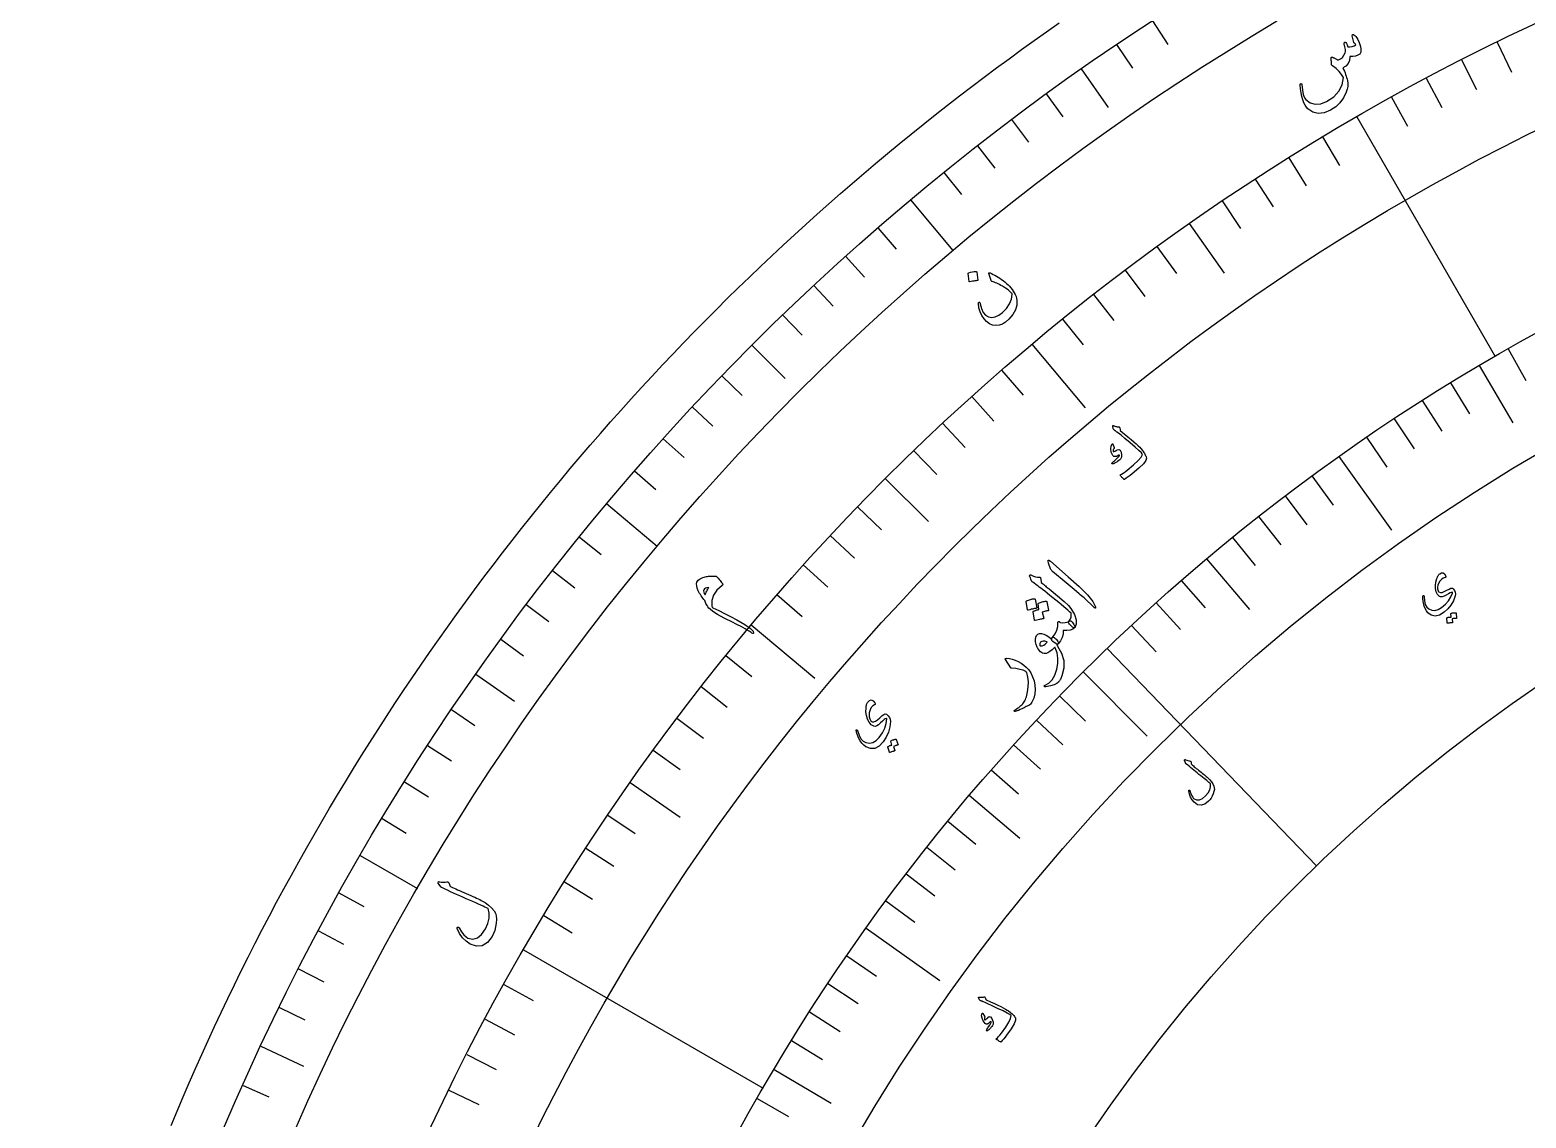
# Model space of a CAD drawing. Header units: millimetres. Extents: x -68 to 68, y -68 to 87.
# Drawn here: x -66.15 to -26, y 26.03 to 55.23 of the extents above; entities that cross this region are included whole.
import ezdxf

# ---------------------------------------------------------------- set-up
doc = ezdxf.new("R2010")
doc.units = ezdxf.units.MM
for name, color, linetype in [('CUT_OUTER', 1, 'Continuous'), ('ENGRAVE', 7, 'Continuous'), ('ENGRAVE_FINE', 8, 'Continuous'), ('TEXT', 5, 'Continuous')]:
    doc.layers.add(name, color=color, linetype=linetype)

msp = doc.modelspace()

# ---------------------------------------------------------------- linework, layer by layer
at = {"layer": 'CUT_OUTER'}
msp.add_lwpolyline([(-62.3619, 25.8311), (-62.2022, 26.2133), (-62.0402, 26.5945), (-61.8758, 26.9746), (-61.7092, 27.3538), (-61.5402, 27.7319), (-61.3688, 28.109), (-61.1952, 28.485), (-61.0193, 28.86), (-60.841, 29.2338), (-60.6605, 29.6066), (-60.4777, 29.9782), (-60.2926, 30.3488), (-60.1053, 30.7181), (-59.9157, 31.0864), (-59.7238, 31.4534), (-59.5297, 31.8193), (-59.3333, 32.1839), (-59.1347, 32.5474), (-58.9339, 32.9096), (-58.7309, 33.2706), (-58.5256, 33.6304), (-58.3182, 33.9888), (-58.1085, 34.346), (-57.8967, 34.7019), (-57.6827, 35.0565), (-57.4665, 35.4098), (-57.2481, 35.7617), (-57.0276, 36.1123), (-56.805, 36.4616), (-56.5802, 36.8094), (-56.3532, 37.1559), (-56.1242, 37.501), (-55.893, 37.8447), (-55.6598, 38.1869), (-55.4244, 38.5277), (-55.187, 38.8671), (-54.9475, 39.2049), (-54.7059, 39.5414), (-54.4622, 39.8763), (-54.2165, 40.2097), (-53.9688, 40.5416), (-53.719, 40.872), (-53.4672, 41.2008), (-53.2134, 41.5281), (-52.9576, 41.8539), (-52.6998, 42.178), (-52.44, 42.5006), (-52.1782, 42.8215), (-51.9145, 43.1409), (-51.6488, 43.4586), (-51.3812, 43.7747), (-51.1116, 44.0892), (-50.8401, 44.402), (-50.5667, 44.7131), (-50.2914, 45.0225), (-50.0142, 45.3302), (-49.7351, 45.6363), (-49.4542, 45.9406), (-49.1713, 46.2431), (-48.8867, 46.544), (-48.6002, 46.8431), (-48.3118, 47.1404), (-48.0217, 47.4359), (-47.7297, 47.7297), (-47.4359, 48.0217), (-47.1404, 48.3118), (-46.8431, 48.6002), (-46.544, 48.8867), (-46.2431, 49.1713), (-45.9406, 49.4542), (-45.6363, 49.7351), (-45.3302, 50.0142), (-45.0225, 50.2914), (-44.7131, 50.5667), (-44.402, 50.8401), (-44.0892, 51.1116), (-43.7747, 51.3812), (-43.4586, 51.6488), (-43.1409, 51.9145), (-42.8215, 52.1782), (-42.5006, 52.44), (-42.178, 52.6998), (-41.8539, 52.9576), (-41.5281, 53.2134), (-41.2008, 53.4672), (-40.872, 53.719), (-40.5416, 53.9688), (-40.2097, 54.2165), (-39.8763, 54.4622), (-39.5414, 54.7059), (-39.2049, 54.9475), (-38.8671, 55.187), (-38.5277, 55.4244)], dxfattribs=at)
at = {"layer": 'ENGRAVE'}
for points in [[(-37.9421, 54.1869), (-37.2161, 53.1502)], [(-30.5437, 52.9033), (-26.8312, 46.4731)], [(-42.5204, 50.6738), (-41.3815, 49.3165)], [(-35.0384, 50.04), (-34.1014, 48.7019)], [(-46.7751, 46.7751), (-45.8802, 45.8802)], [(-39.2663, 46.7957), (-37.8345, 45.0894)], [(-27.2584, 46.2239), (-26.3532, 44.6889)], [(-31.0211, 43.7876), (-29.6164, 41.8048)], [(-43.1954, 43.1954), (-42.0403, 42.0403)], [(-50.6738, 42.5204), (-49.3165, 41.3815)], [(-34.5725, 41.0415), (-33.4244, 39.6786)], [(-46.7957, 39.2663), (-45.0894, 37.8345)], [(-37.2444, 38.6331), (-31.6226, 32.8017)], [(-54.1869, 37.9421), (-53.1502, 37.2161)], [(-37.8872, 38.0029), (-36.1716, 36.282)], [(-50.04, 35.0384), (-48.7019, 34.1014)], [(-40.9414, 34.691), (-39.5818, 33.539)], [(-57.2876, 33.075), (-55.7531, 32.1891)], [(-43.7123, 31.1272), (-41.7329, 29.7176)], [(-52.9033, 30.5437), (-46.4731, 26.8313)], [(-59.9523, 27.9562), (-58.8052, 27.4213)], [(-46.1789, 27.3344), (-44.6454, 26.4267)]]:
    msp.add_lwpolyline(points, dxfattribs=at)
for radius in [66.15, 66.15, 64.3781, 61.0875, 61.0875, 58.4888, 53.6625, 53.6625, 50.8275, 45.5625, 45.5625]:
    msp.add_circle((0, 0), radius, dxfattribs=at)
at = {"layer": 'ENGRAVE_FINE'}
for points in [[(-36.0279, 55.4781), (-35.6143, 54.8412)], [(-36.9906, 54.8408), (-36.566, 54.2113)], [(-26.779, 54.9051), (-26.3884, 54.1043)], [(-27.7331, 54.4294), (-27.3286, 53.6355)], [(-28.6788, 53.9371), (-28.2605, 53.1504)], [(-38.882, 53.5165), (-38.4356, 52.9021)], [(-29.6158, 53.4283), (-29.1838, 52.649)], [(-39.8101, 52.8297), (-39.3531, 52.2233)], [(-31.4624, 52.3622), (-31.0035, 51.5985)], [(-40.726, 52.1269), (-40.2585, 51.5285)], [(-32.3714, 51.8051), (-31.8993, 51.0495)], [(-41.6295, 51.4082), (-41.1517, 50.8181)], [(-33.2706, 51.2323), (-32.7854, 50.485)], [(-34.1597, 50.6438), (-33.6615, 49.9052)], [(-43.3983, 49.924), (-42.9001, 49.3509)], [(-35.9063, 49.4208), (-35.3826, 48.7)], [(-44.263, 49.159), (-43.7549, 48.5947)], [(-36.7634, 48.7866), (-36.2272, 48.0751)], [(-45.1142, 48.379), (-44.5963, 47.8237)], [(-37.6092, 48.1376), (-37.0607, 47.4355)], [(-45.9517, 47.5843), (-45.4241, 47.0381)], [(-38.4436, 47.4739), (-37.8829, 46.7815)], [(-26.4827, 46.6726), (-26.003, 45.8272)], [(-47.5843, 45.9517), (-47.0381, 45.4241)], [(-40.077, 46.1033), (-39.4925, 45.4309)], [(-40.8755, 45.3969), (-40.2793, 44.7347)], [(-28.0266, 45.7622), (-27.5189, 44.9333)], [(-48.379, 45.1142), (-47.8237, 44.5963)], [(-28.7872, 45.2876), (-28.2657, 44.4673)], [(-41.6616, 44.6766), (-41.0539, 44.0249)], [(-29.5399, 44.8002), (-29.0049, 43.9887)], [(-49.159, 44.263), (-48.5947, 43.7549)], [(-30.2846, 44.3002), (-29.7361, 43.4977)], [(-42.4349, 43.9427), (-41.816, 43.3017)], [(-49.924, 43.3983), (-49.3509, 42.9001)], [(-31.7491, 43.2627), (-31.174, 42.479)], [(-32.4685, 42.7254), (-31.8804, 41.9515)], [(-43.9427, 42.4349), (-43.3017, 41.816)], [(-33.1789, 42.1761), (-32.578, 41.4121)], [(-51.4082, 41.6295), (-50.8181, 41.1517)], [(-44.6766, 41.6616), (-44.0249, 41.0539)], [(-33.8803, 41.6147), (-33.2667, 40.861)], [(-52.1269, 40.726), (-51.5285, 40.2585)], [(-45.3969, 40.8755), (-44.7347, 40.2793)], [(-35.2551, 40.4566), (-34.6166, 39.7238)], [(-52.8297, 39.8101), (-52.2233, 39.3531)], [(-46.1033, 40.077), (-45.4309, 39.4925)], [(-35.9281, 39.8602), (-35.2774, 39.1382)], [(-36.5913, 39.2523), (-35.9285, 38.5413)], [(-53.5165, 38.882), (-52.9021, 38.4356)], [(-47.4739, 38.4436), (-46.7815, 37.8829)], [(-48.1376, 37.6092), (-47.4355, 37.0607)], [(-38.5197, 37.3617), (-37.8219, 36.685)], [(-54.8408, 36.9906), (-54.2113, 36.566)], [(-48.7866, 36.7634), (-48.0751, 36.2272)], [(-39.1415, 36.7098), (-38.4325, 36.0449)], [(-55.4781, 36.0279), (-54.8412, 35.6143)], [(-49.4208, 35.9063), (-48.7, 35.3826)], [(-39.7525, 36.0473), (-39.0324, 35.3943)], [(-40.3525, 35.3743), (-39.6216, 34.7335)], [(-56.0984, 35.0542), (-55.4544, 34.6518)], [(-50.6438, 34.1597), (-49.9052, 33.6615)], [(-56.7016, 34.0698), (-56.0507, 33.6787)], [(-41.5189, 33.9977), (-40.7669, 33.3819)], [(-51.2323, 33.2706), (-50.485, 32.7854)], [(-42.0849, 33.2945), (-41.3226, 32.6914)], [(-42.6393, 32.5815), (-41.867, 31.9914)], [(-51.8051, 32.3714), (-51.0495, 31.8993)], [(-57.8561, 32.0702), (-57.1919, 31.702)], [(-43.1818, 31.859), (-42.3996, 31.2819)], [(-52.3622, 31.4624), (-51.5985, 31.0035)], [(-58.407, 31.0555), (-57.7365, 30.699)], [(-44.2306, 30.3861), (-43.4294, 29.8358)], [(-58.9401, 30.0315), (-58.2635, 29.6867)], [(-53.4283, 29.6158), (-52.649, 29.1838)], [(-44.7366, 29.6362), (-43.9263, 29.0994)], [(-59.4552, 28.9983), (-58.7727, 28.6654)], [(-53.9371, 28.6788), (-53.1504, 28.2605)], [(-45.2301, 28.8774), (-44.4108, 28.3544)], [(-45.7109, 28.1101), (-44.8829, 27.6009)], [(-54.4294, 27.7331), (-53.6355, 27.3286)], [(-60.431, 26.9056), (-59.7373, 26.5968)], [(-54.9051, 26.779), (-54.1043, 26.3884)], [(-46.634, 26.5506), (-45.7893, 26.0697)]]:
    msp.add_lwpolyline(points, dxfattribs=at)
at = {"layer": 'TEXT'}
for points in [[(-30.671, 55.0733), (-30.6724, 55.0847), (-30.6713, 55.0941), (-30.6676, 55.1013), (-30.6614, 55.1066), (-30.6518, 55.1105), (-30.6424, 55.1115), (-30.6331, 55.1097), (-30.624, 55.105), (-30.597, 55.0852), (-30.5699, 55.0569), (-30.5428, 55.0204), (-30.5156, 54.9755), (-30.4787, 54.898), (-30.4532, 54.8191), (-30.4391, 54.7387), (-30.4363, 54.6569), (-30.4389, 54.6354), (-30.4446, 54.6167), (-30.4532, 54.6009), (-30.4648, 54.588), (-30.5149, 54.5556), (-30.5759, 54.5335), (-30.648, 54.5215), (-30.731, 54.5197), (-30.7431, 54.4157), (-30.7789, 54.3309), (-30.8382, 54.2652), (-30.9212, 54.2184), (-30.8984, 54.1722), (-30.8778, 54.127), (-30.8594, 54.0829), (-30.8431, 54.0398), (-30.8288, 53.9975), (-30.8163, 53.9557), (-30.8057, 53.9145), (-30.797, 53.8737), (-30.7869, 53.797), (-30.7883, 53.72), (-30.8012, 53.6426), (-30.8257, 53.5649), (-30.8997, 53.4131), (-30.9942, 53.2814), (-31.1095, 53.1697), (-31.2456, 53.0778), (-31.4176, 53.0058), (-31.5771, 52.9885), (-31.7246, 53.0259), (-31.8602, 53.1183), (-31.8958, 53.1595), (-31.9298, 53.2131), (-31.9619, 53.2791), (-31.9924, 53.3575), (-32.0195, 53.4472), (-32.0403, 53.5449), (-32.0548, 53.6506), (-32.0629, 53.7643), (-32.0626, 53.7719), (-32.0606, 53.7784), (-32.0569, 53.7838), (-32.0515, 53.7881), (-32.0453, 53.7911), (-32.0393, 53.7926), (-32.0334, 53.7925), (-32.0277, 53.7909), (-32.0221, 53.787), (-32.018, 53.7818), (-32.0152, 53.7755), (-32.0139, 53.7679), (-32.0005, 53.6182), (-31.9794, 53.501), (-31.9507, 53.4164), (-31.9146, 53.3643), (-31.7906, 53.2759), (-31.6563, 53.2379), (-31.5115, 53.2503), (-31.356, 53.3128), (-31.1637, 53.4427), (-31.0239, 53.5927), (-30.9366, 53.7631), (-30.9017, 53.9543), (-30.9507, 54.039), (-31.0159, 54.1208), (-31.0973, 54.1995), (-31.195, 54.2752), (-31.206, 54.2823), (-31.2139, 54.2897), (-31.2189, 54.2974), (-31.2208, 54.3054), (-31.223, 54.3355), (-31.2249, 54.3639), (-31.2264, 54.3905), (-31.2277, 54.4154), (-31.2284, 54.4382), (-31.2286, 54.4588), (-31.2282, 54.4771), (-31.2271, 54.493), (-31.2255, 54.5004), (-31.222, 54.5051), (-31.2166, 54.507), (-31.2092, 54.5061), (-31.2049, 54.5047), (-31.1986, 54.5023), (-31.1903, 54.499), (-31.1801, 54.4946), (-31.1682, 54.4892), (-31.1548, 54.4824), (-31.14, 54.4744), (-31.1238, 54.4651), (-31.0916, 54.4476), (-31.0664, 54.436), (-31.0481, 54.4304), (-31.0366, 54.4306), (-30.9788, 54.4573), (-30.929, 54.4981), (-30.8871, 54.5529), (-30.853, 54.6217), (-30.847, 54.658), (-30.8502, 54.7101), (-30.8627, 54.7779), (-30.8843, 54.8616), (-30.8863, 54.8696), (-30.8861, 54.8774), (-30.8838, 54.885), (-30.8792, 54.8925), (-30.8742, 54.8984), (-30.8687, 54.9026), (-30.8625, 54.905), (-30.8557, 54.9057), (-30.84, 54.897), (-30.8229, 54.8737), (-30.8043, 54.8359), (-30.7842, 54.7836), (-30.7264, 54.7815), (-30.6707, 54.79), (-30.6171, 54.8091), (-30.5656, 54.8389), (-30.575, 54.8541), (-30.584, 54.8656), (-30.5928, 54.8735), (-30.6012, 54.8776), (-30.6101, 54.8811), (-30.6169, 54.8857), (-30.6216, 54.8915), (-30.624, 54.8984)], [(-40.9698, 48.6986), (-40.9694, 48.703), (-40.9673, 48.7072), (-40.9634, 48.7112), (-40.9578, 48.7151), (-40.9085, 48.7314), (-40.8587, 48.7426), (-40.8082, 48.7487), (-40.7572, 48.7497), (-40.7511, 48.7484), (-40.7467, 48.7457), (-40.7439, 48.7417), (-40.7428, 48.7363), (-40.7128, 48.5196), (-40.7133, 48.5135), (-40.7168, 48.5091), (-40.7235, 48.5065), (-40.7333, 48.5056), (-40.7417, 48.5049), (-40.7548, 48.5035), (-40.7725, 48.5013), (-40.7949, 48.4984), (-40.8222, 48.4946), (-40.8545, 48.4897), (-40.892, 48.4836), (-40.9346, 48.4764), (-40.9407, 48.476), (-40.945, 48.4772), (-40.9473, 48.48), (-40.9478, 48.4843)], [(-40.3843, 48.711), (-40.3422, 48.6925), (-40.2994, 48.6721), (-40.2559, 48.65), (-40.2117, 48.626), (-40.1669, 48.5998), (-40.1215, 48.5708), (-40.0755, 48.5392), (-40.0289, 48.5049), (-39.984, 48.4695), (-39.9416, 48.4327), (-39.9016, 48.3945), (-39.864, 48.3549), (-39.8287, 48.3138), (-39.7956, 48.271), (-39.7647, 48.2266), (-39.7361, 48.1806), (-39.7093, 48.1296), (-39.6886, 48.0791), (-39.6738, 48.0293), (-39.6649, 47.98), (-39.6659, 47.8504), (-39.7019, 47.7221), (-39.7727, 47.595), (-39.8784, 47.4688), (-39.9661, 47.3912), (-40.0547, 47.337), (-40.1441, 47.3061), (-40.2346, 47.2987), (-40.3209, 47.3144), (-40.4017, 47.3501), (-40.4769, 47.4058), (-40.5465, 47.4814), (-40.6066, 47.5732), (-40.6521, 47.6718), (-40.6829, 47.7774), (-40.6988, 47.8898), (-40.6986, 47.9044), (-40.6954, 47.9151), (-40.6893, 47.9219), (-40.6803, 47.9247), (-40.6692, 47.9242), (-40.6606, 47.9175), (-40.6544, 47.9048), (-40.6506, 47.886), (-40.6185, 47.7547), (-40.5706, 47.6523), (-40.5072, 47.5788), (-40.4284, 47.534), (-40.341, 47.5186), (-40.2485, 47.5331), (-40.1507, 47.5774), (-40.0477, 47.6515), (-39.9402, 47.7613), (-39.8614, 47.8796), (-39.8113, 48.0067), (-39.7898, 48.1426), (-39.7902, 48.1464), (-39.7921, 48.151), (-39.7953, 48.1564), (-39.8001, 48.1626), (-39.8417, 48.2075), (-39.897, 48.2541), (-39.9661, 48.3024), (-40.0489, 48.3524), (-40.0921, 48.3763), (-40.1328, 48.398), (-40.171, 48.4177), (-40.2067, 48.4353), (-40.24, 48.4506), (-40.2707, 48.4634), (-40.299, 48.4737), (-40.3248, 48.4815), (-40.3378, 48.486), (-40.3478, 48.4917), (-40.3548, 48.4988), (-40.3589, 48.507), (-40.4175, 48.693), (-40.4188, 48.7056), (-40.4138, 48.7127), (-40.4023, 48.7145), (-40.3843, 48.711)], [(-37.0695, 44.6117), (-37.0506, 44.604), (-37.0321, 44.5973), (-37.0138, 44.5916), (-36.9957, 44.5869), (-36.9779, 44.5832), (-36.9602, 44.5807), (-36.9426, 44.5793), (-36.9251, 44.579), (-36.917, 44.5773), (-36.911, 44.5727), (-36.9069, 44.5651), (-36.9047, 44.5545), (-36.8962, 44.4962), (-36.895, 44.4901), (-36.8937, 44.4852), (-36.8923, 44.4815), (-36.8907, 44.479), (-36.7825, 44.3921), (-36.6855, 44.3129), (-36.5996, 44.2415), (-36.5249, 44.1778), (-36.4615, 44.122), (-36.4095, 44.0739), (-36.3689, 44.0337), (-36.3398, 44.0013), (-36.2874, 43.938), (-36.272, 43.917), (-36.2574, 43.8951), (-36.2438, 43.8723), (-36.231, 43.8487), (-36.2193, 43.8241), (-36.2085, 43.7985), (-36.1989, 43.7719), (-36.1903, 43.7442), (-36.2037, 43.6816), (-36.2716, 43.5901), (-36.394, 43.4696), (-36.5703, 43.3195), (-36.6272, 43.2748), (-36.681, 43.2347), (-36.7316, 43.1994), (-36.7792, 43.1688), (-36.7845, 43.1671), (-36.7894, 43.1672), (-36.7939, 43.1691), (-36.7979, 43.1727), (-36.8157, 43.1912), (-36.8318, 43.2082), (-36.8461, 43.2237), (-36.8587, 43.2376), (-36.8697, 43.2501), (-36.8793, 43.2614), (-36.8874, 43.2714), (-36.894, 43.2802), (-36.8974, 43.2854), (-36.898, 43.2895), (-36.8957, 43.2924), (-36.8905, 43.2942), (-36.8531, 43.3105), (-36.809, 43.3366), (-36.7584, 43.3722), (-36.7012, 43.4175), (-36.5346, 43.5579), (-36.4105, 43.6752), (-36.3291, 43.7698), (-36.2906, 43.8419), (-36.3232, 43.8811), (-36.3903, 43.9459), (-36.492, 44.0363), (-36.6284, 44.152), (-36.7661, 44.2669), (-36.8708, 44.3533), (-36.9424, 44.4114), (-36.9809, 44.4411), (-36.9917, 44.449), (-37.0019, 44.4564), (-37.0113, 44.4633), (-37.0201, 44.4696), (-37.028, 44.4754), (-37.0352, 44.4805), (-37.0415, 44.4849), (-37.047, 44.4886), (-37.0582, 44.4974), (-37.067, 44.5074), (-37.0735, 44.5185), (-37.0776, 44.5308), (-37.0935, 44.6005), (-37.0942, 44.6055), (-37.0938, 44.6095), (-37.0923, 44.6125), (-37.0897, 44.6145), (-37.0851, 44.6154), (-37.0803, 44.6153), (-37.0751, 44.614), (-37.0695, 44.6117)], [(-37.1081, 44.1248), (-37.1054, 44.1266), (-37.1025, 44.1274), (-37.0994, 44.1273), (-37.096, 44.1263), (-37.0939, 44.1247), (-37.0919, 44.1226), (-37.0901, 44.1202), (-37.0885, 44.1173), (-37.0585, 44.0264), (-37.056, 44.0167), (-37.055, 44.0085), (-37.0556, 44.0017), (-37.0576, 43.9964), (-37.07, 43.9782), (-37.0788, 43.9605), (-37.0839, 43.9434), (-37.0854, 43.927), (-37.0832, 43.9208), (-37.0766, 43.9179), (-37.0655, 43.9182), (-37.05, 43.9217), (-37.0407, 43.9254), (-37.0312, 43.9293), (-37.0217, 43.9337), (-37.012, 43.9384), (-37.0022, 43.9435), (-36.9921, 43.9491), (-36.9817, 43.9552), (-36.9711, 43.9619), (-36.9269, 43.9759), (-36.893, 43.9569), (-36.8694, 43.9048), (-36.856, 43.8198), (-36.856, 43.7913), (-36.8586, 43.7667), (-36.8641, 43.7461), (-36.8723, 43.7294), (-36.8841, 43.7144), (-36.9029, 43.6965), (-36.9286, 43.6758), (-36.9612, 43.6521), (-36.9781, 43.6404), (-36.9947, 43.6298), (-37.0108, 43.6204), (-37.0265, 43.6121), (-37.0417, 43.6048), (-37.056, 43.5981), (-37.0695, 43.5921), (-37.0823, 43.5867), (-37.0914, 43.5849), (-37.0991, 43.5851), (-37.1055, 43.5872), (-37.1105, 43.5913), (-37.114, 43.5971), (-37.1146, 43.6027), (-37.1125, 43.6083), (-37.1075, 43.6137), (-37.0906, 43.6302), (-37.0712, 43.6484), (-37.0492, 43.6686), (-37.0247, 43.6906), (-36.9789, 43.7317), (-36.9446, 43.7655), (-36.9218, 43.792), (-36.9105, 43.8113), (-36.9097, 43.8146), (-36.9102, 43.8175), (-36.9122, 43.8201), (-36.9155, 43.8224), (-36.9182, 43.8233), (-36.9217, 43.8232), (-36.926, 43.8222), (-36.9312, 43.8201), (-36.9761, 43.7976), (-36.9955, 43.7889), (-37.0138, 43.7834), (-37.0308, 43.781), (-37.0467, 43.7818), (-37.0625, 43.7853), (-37.0754, 43.7916), (-37.0856, 43.8008), (-37.093, 43.813), (-37.1306, 43.9052), (-37.1457, 43.9879), (-37.1382, 44.0612), (-37.1081, 44.1248)], [(-38.8151, 40.921), (-38.8296, 40.9733), (-38.8264, 40.9995), (-38.8054, 40.9998), (-38.7667, 40.974), (-38.2866, 40.5543), (-37.9932, 40.2954), (-37.7739, 40.0744), (-37.6283, 39.8915), (-37.5563, 39.7471), (-37.5538, 39.732), (-37.5546, 39.7219), (-37.5587, 39.7167), (-37.5662, 39.7164), (-37.5747, 39.7188), (-37.5838, 39.7238), (-37.5935, 39.7313), (-37.6039, 39.7413), (-37.681, 39.8228), (-37.7666, 39.9057), (-37.8606, 39.99), (-37.9631, 40.0756), (-37.9894, 40.0984), (-38.0612, 40.1593), (-38.1786, 40.2583), (-38.3415, 40.3952), (-38.7065, 40.6954), (-38.7246, 40.7126), (-38.7395, 40.7301), (-38.7512, 40.7481), (-38.7595, 40.7665)], [(-48.0373, 39.9206), (-48.0631, 39.9506), (-48.088, 39.9813), (-48.1121, 40.0128), (-48.1354, 40.0449), (-48.1574, 40.0779), (-48.1778, 40.1116), (-48.1966, 40.1462), (-48.2136, 40.1816), (-48.2403, 40.2508), (-48.2551, 40.3117), (-48.258, 40.3645), (-48.2492, 40.4091), (-48.2182, 40.4623), (-48.1658, 40.5055), (-48.0919, 40.5386), (-47.9966, 40.5615), (-47.9684, 40.5661), (-47.9401, 40.5698), (-47.9117, 40.5726), (-47.8833, 40.5746), (-47.8547, 40.5758), (-47.8259, 40.5764), (-47.7967, 40.5763), (-47.7674, 40.5756), (-47.7511, 40.5742), (-47.7371, 40.5707), (-47.7253, 40.565), (-47.7157, 40.5573), (-47.6831, 40.5188), (-47.6542, 40.4842), (-47.6289, 40.4536), (-47.6073, 40.4268), (-47.5896, 40.4044), (-47.5761, 40.3868), (-47.5668, 40.3739), (-47.5616, 40.3657), (-47.5576, 40.353), (-47.5583, 40.3414), (-47.5636, 40.3309), (-47.5735, 40.3216), (-47.7152, 40.195), (-47.8085, 40.0598), (-47.8533, 39.9163), (-47.8498, 39.7648), (-47.8455, 39.7508), (-47.8391, 39.7394), (-47.8306, 39.7306), (-47.82, 39.7243), (-47.6664, 39.652), (-47.5089, 39.5739), (-47.3476, 39.4899), (-47.1824, 39.4), (-46.9653, 39.2728), (-46.8174, 39.1712), (-46.7385, 39.0955), (-46.7284, 39.0457), (-46.739, 39.0378), (-46.7545, 39.0373), (-46.7748, 39.0444), (-46.7999, 39.059), (-46.8495, 39.0929), (-46.9023, 39.1266), (-46.9583, 39.1604), (-47.0175, 39.1941), (-47.0797, 39.2278), (-47.1445, 39.2617), (-47.2118, 39.2959), (-47.2819, 39.3302), (-47.5167, 39.4451), (-47.6979, 39.5421), (-47.8253, 39.6212), (-47.8989, 39.6827), (-47.9288, 39.7164), (-47.955, 39.7492), (-47.9773, 39.7811), (-47.996, 39.812), (-48.0111, 39.8417), (-48.023, 39.8696), (-48.0318, 39.896), (-48.0373, 39.9206)], [(-39.2712, 40.4474), (-39.2878, 40.4902), (-39.3011, 40.5239), (-39.3113, 40.5487), (-39.3181, 40.5643), (-39.3219, 40.5749), (-39.3227, 40.5843), (-39.3205, 40.5925), (-39.3153, 40.5995), (-39.3071, 40.6052), (-39.2979, 40.6074), (-39.2876, 40.606), (-39.2763, 40.6012), (-39.2218, 40.5766), (-39.1681, 40.5589), (-39.1151, 40.5482), (-39.0629, 40.5443), (-39.0473, 40.5421), (-39.0355, 40.5339), (-39.0275, 40.5197), (-39.0235, 40.4995), (-39.0095, 40.4014), (-38.9817, 40.3783), (-38.9543, 40.3556), (-38.9274, 40.3334), (-38.901, 40.3117), (-38.875, 40.2904), (-38.8494, 40.2696), (-38.8243, 40.2493), (-38.7997, 40.2294), (-38.5718, 40.0451), (-38.3982, 39.8966), (-38.2789, 39.784), (-38.2136, 39.7075), (-38.1223, 39.5424), (-38.0745, 39.4015), (-38.0702, 39.2847), (-38.1094, 39.1918), (-38.1112, 39.19), (-38.1131, 39.1882), (-38.1149, 39.1864), (-38.1167, 39.1846), (-38.1378, 39.1844), (-38.1681, 39.2015), (-38.2076, 39.2358), (-38.2563, 39.2875), (-38.2729, 39.3079), (-38.281, 39.3267), (-38.2807, 39.3437), (-38.272, 39.359), (-38.2341, 39.414), (-38.2116, 39.469), (-38.2042, 39.5241), (-38.2122, 39.5793), (-38.2514, 39.6168), (-38.2971, 39.6584), (-38.3493, 39.7042), (-38.4079, 39.754), (-38.4727, 39.8079), (-38.5433, 39.8655), (-38.6197, 39.9271), (-38.7019, 39.9924), (-38.7821, 40.0572), (-38.8545, 40.1152), (-38.9189, 40.1664), (-38.9755, 40.2108), (-39.0239, 40.2487), (-39.0639, 40.2803), (-39.0955, 40.3055), (-39.1188, 40.3245), (-39.2406, 40.4121), (-39.2514, 40.422), (-39.26, 40.4312), (-39.2666, 40.4396), (-39.2712, 40.4474)], [(-28.1739, 40.5331), (-28.224, 40.5183), (-28.2697, 40.4873), (-28.311, 40.4399), (-28.3478, 40.3763), (-28.3654, 40.3278), (-28.3739, 40.2787), (-28.3733, 40.229), (-28.3636, 40.1788), (-28.36, 40.1699), (-28.3545, 40.1619), (-28.3473, 40.1546), (-28.3383, 40.1481), (-28.2998, 40.1355), (-28.2525, 40.1387), (-28.1965, 40.1578), (-28.1317, 40.1928), (-28.0681, 40.2278), (-28.0171, 40.2463), (-27.9787, 40.2482), (-27.9529, 40.2338), (-27.92, 40.1889), (-27.9007, 40.142), (-27.8949, 40.0931), (-27.9027, 40.0422), (-27.9505, 39.9143), (-28.0156, 39.7989), (-28.0981, 39.6958), (-28.1981, 39.6048), (-28.3233, 39.5281), (-28.4383, 39.5003), (-28.5435, 39.5217), (-28.6389, 39.5924), (-28.677, 39.6415), (-28.7093, 39.7014), (-28.7358, 39.772), (-28.7564, 39.8535), (-28.7603, 39.8775), (-28.7636, 39.9009), (-28.7662, 39.924), (-28.768, 39.9466), (-28.7692, 39.9688), (-28.7697, 39.9909), (-28.7694, 40.0128), (-28.7684, 40.0346), (-28.7666, 40.0445), (-28.763, 40.0506), (-28.7576, 40.0529), (-28.7503, 40.0513), (-28.7441, 40.0473), (-28.7395, 40.0422), (-28.7367, 40.0358), (-28.7356, 40.0281), (-28.7275, 39.9095), (-28.7044, 39.814), (-28.6663, 39.7414), (-28.6134, 39.6917), (-28.5334, 39.6567), (-28.4496, 39.6518), (-28.3617, 39.6767), (-28.2698, 39.7315), (-28.1646, 39.8196), (-28.0803, 39.9137), (-28.0167, 40.014), (-27.974, 40.1207), (-27.9723, 40.1284), (-27.9736, 40.134), (-27.9778, 40.1376), (-27.985, 40.1391), (-28.0073, 40.1355), (-28.0411, 40.1222), (-28.0863, 40.099), (-28.1428, 40.0658), (-28.2019, 40.0343), (-28.2522, 40.0177), (-28.2939, 40.016), (-28.3269, 40.0293), (-28.3545, 40.0528), (-28.3778, 40.0815), (-28.3968, 40.1153), (-28.4116, 40.1542), (-28.4295, 40.2385), (-28.4329, 40.3253), (-28.4218, 40.4146), (-28.396, 40.5063), (-28.3882, 40.5293), (-28.3796, 40.5504), (-28.3705, 40.5696), (-28.3607, 40.5868), (-28.3504, 40.6023), (-28.3398, 40.6159), (-28.3288, 40.6276), (-28.3175, 40.6375), (-28.2664, 40.6664), (-28.2224, 40.666), (-28.1857, 40.6362), (-28.1561, 40.5771), (-28.1518, 40.5585), (-28.1534, 40.5451), (-28.1608, 40.5366), (-28.1739, 40.5331)], [(-48.0257, 40.0757), (-48.0184, 40.099), (-48.0098, 40.1227), (-47.9998, 40.1469), (-47.9884, 40.1716), (-47.9757, 40.1965), (-47.9619, 40.2217), (-47.9469, 40.2471), (-47.9306, 40.2727), (-47.9824, 40.261), (-48.0219, 40.2465), (-48.0489, 40.2292), (-48.0636, 40.209), (-48.0715, 40.1771), (-48.0678, 40.1442), (-48.0525, 40.1104), (-48.0257, 40.0757)], [(-39.4156, 39.8925), (-39.4155, 39.8972), (-39.4136, 39.9018), (-39.4098, 39.9064), (-39.4042, 39.911), (-39.379, 39.9225), (-39.3538, 39.9326), (-39.3284, 39.9414), (-39.3029, 39.949), (-39.2771, 39.9553), (-39.2508, 39.9603), (-39.2239, 39.964), (-39.1965, 39.9664), (-39.1883, 39.9656), (-39.1822, 39.9632), (-39.1782, 39.9591), (-39.1764, 39.9534), (-39.1282, 39.7247), (-39.129, 39.7189), (-39.1329, 39.7146), (-39.1401, 39.7116), (-39.1505, 39.71), (-39.1594, 39.7085), (-39.1731, 39.7059), (-39.1917, 39.7021), (-39.2151, 39.6972), (-39.2437, 39.6908), (-39.2775, 39.6828), (-39.3167, 39.6732), (-39.3612, 39.6619), (-39.3677, 39.661), (-39.3723, 39.6619), (-39.375, 39.6647), (-39.3759, 39.6693)], [(-39.0972, 39.8278), (-39.0972, 39.8324), (-39.0953, 39.837), (-39.0915, 39.8416), (-39.0859, 39.8462), (-39.0608, 39.8574), (-39.0356, 39.8674), (-39.0102, 39.8761), (-38.9848, 39.8835), (-38.9591, 39.8896), (-38.9328, 39.8945), (-38.906, 39.898), (-38.8786, 39.9003), (-38.872, 39.8993), (-38.8667, 39.8965), (-38.8629, 39.8919), (-38.8605, 39.8854), (-38.8126, 39.6569), (-38.8132, 39.6527), (-38.8168, 39.6491), (-38.8234, 39.6463), (-38.833, 39.6442), (-38.8394, 39.6429), (-38.8493, 39.6409), (-38.8629, 39.638), (-38.88, 39.6344), (-38.9006, 39.6299), (-38.9245, 39.6243), (-38.9517, 39.6177), (-38.9823, 39.6101), (-38.9455, 39.4427), (-38.9462, 39.437), (-38.9502, 39.4326), (-38.9573, 39.4297), (-38.9677, 39.4281), (-38.9765, 39.4266), (-38.9902, 39.424), (-39.0087, 39.4203), (-39.0321, 39.4154), (-39.0605, 39.4091), (-39.0942, 39.4012), (-39.1332, 39.3917), (-39.1775, 39.3805), (-39.1832, 39.3804), (-39.1872, 39.3819), (-39.1896, 39.385), (-39.1903, 39.3897), (-39.2308, 39.6124), (-39.2308, 39.617), (-39.2289, 39.6216), (-39.2252, 39.6262), (-39.2196, 39.6308), (-39.2019, 39.6389), (-39.1839, 39.6465), (-39.1658, 39.6536), (-39.1474, 39.6603), (-39.1288, 39.6662), (-39.11, 39.6712), (-39.0909, 39.6753), (-39.0717, 39.6785)], [(-38.272, 39.359), (-38.2526, 39.3685), (-38.237, 39.3739), (-38.2251, 39.3753), (-38.217, 39.3727), (-38.2074, 39.3657), (-38.1971, 39.3559), (-38.1858, 39.3434), (-38.1736, 39.3281), (-38.1373, 39.2765), (-38.1144, 39.2366), (-38.1051, 39.2084), (-38.1094, 39.1918), (-38.166, 39.1505), (-38.2363, 39.1232), (-38.3205, 39.11), (-38.4185, 39.1107), (-38.4214, 39.019), (-38.4453, 38.9288), (-38.4902, 38.84), (-38.5562, 38.7523), (-38.5662, 38.7458), (-38.5781, 38.7443), (-38.5917, 38.7478), (-38.6073, 38.7563), (-38.6987, 38.8189), (-38.7088, 38.8259), (-38.7174, 38.8358), (-38.7244, 38.8488), (-38.7298, 38.8647), (-38.732, 38.879), (-38.7312, 38.8926), (-38.7274, 38.9055), (-38.7207, 38.9176), (-38.6419, 39.0232), (-38.5903, 39.1234), (-38.5659, 39.2183), (-38.5689, 39.308), (-38.5701, 39.3195), (-38.5687, 39.33), (-38.5645, 39.3396), (-38.5575, 39.3482), (-38.5492, 39.3543), (-38.541, 39.3563), (-38.5327, 39.3541), (-38.5246, 39.3478), (-38.5175, 39.3411), (-38.5109, 39.3358), (-38.5048, 39.3318), (-38.4991, 39.3292), (-38.4315, 39.3222), (-38.3711, 39.3248), (-38.3179, 39.3371), (-38.272, 39.359)], [(-28.0162, 39.5695), (-28.0158, 39.5721), (-28.0143, 39.5746), (-28.0118, 39.5768), (-28.0082, 39.5789), (-27.9929, 39.5828), (-27.9776, 39.586), (-27.9624, 39.5885), (-27.9472, 39.5902), (-27.932, 39.5912), (-27.9166, 39.5913), (-27.9009, 39.5907), (-27.8851, 39.5893), (-27.8813, 39.5881), (-27.8786, 39.5859), (-27.8768, 39.5829), (-27.876, 39.5789), (-27.8679, 39.4429), (-27.8686, 39.4405), (-27.871, 39.4388), (-27.875, 39.4378), (-27.8807, 39.4376), (-27.885, 39.438), (-27.8916, 39.438), (-27.9004, 39.4378), (-27.9116, 39.4372), (-27.9251, 39.4363), (-27.9412, 39.4351), (-27.9599, 39.4336), (-27.9811, 39.4318), (-27.9754, 39.3255), (-27.9759, 39.3218), (-27.9783, 39.3193), (-27.9825, 39.3181), (-27.9885, 39.3181), (-27.9937, 39.3182), (-28.0017, 39.318), (-28.0126, 39.3178), (-28.0264, 39.3173), (-28.0432, 39.3165), (-28.0632, 39.3154), (-28.0863, 39.3138), (-28.1127, 39.3119), (-28.1159, 39.3124), (-28.1181, 39.3137), (-28.1192, 39.3157), (-28.1192, 39.3185), (-28.1241, 39.4517), (-28.1237, 39.4543), (-28.1222, 39.4568), (-28.1196, 39.4591), (-28.1161, 39.4611), (-28.1034, 39.4651), (-28.0907, 39.4682), (-28.0779, 39.4706), (-28.065, 39.4722), (-28.0521, 39.4732), (-28.0392, 39.4735), (-28.0264, 39.4732), (-28.0136, 39.4723)], [(-38.5725, 38.6959), (-38.4643, 38.5025), (-38.4089, 38.3053), (-38.4059, 38.1041), (-38.455, 37.899), (-38.4648, 37.8732), (-38.4752, 37.8485), (-38.4861, 37.8248), (-38.4976, 37.8021), (-38.5097, 37.7807), (-38.5224, 37.7607), (-38.5356, 37.7422), (-38.5495, 37.7252), (-38.5932, 37.6917), (-38.6644, 37.6602), (-38.7631, 37.6306), (-38.8893, 37.6025), (-38.9047, 37.6013), (-38.9165, 37.6032), (-38.9248, 37.6084), (-38.9296, 37.6167), (-38.9305, 37.626), (-38.9273, 37.634), (-38.92, 37.6406), (-38.9086, 37.6459), (-38.8037, 37.7008), (-38.7159, 37.7911), (-38.645, 37.9172), (-38.5905, 38.079), (-38.5638, 38.2291), (-38.5627, 38.3748), (-38.5874, 38.5159), (-38.638, 38.6525), (-38.6416, 38.6555), (-38.6453, 38.6571), (-38.6489, 38.6573), (-38.6526, 38.6562), (-38.7187, 38.5973), (-38.7792, 38.5512), (-38.834, 38.5181), (-38.8832, 38.4978), (-38.9327, 38.4934), (-38.981, 38.5077), (-39.0281, 38.5407), (-39.074, 38.5923), (-39.0795, 38.5998), (-39.0849, 38.6076), (-39.0902, 38.6158), (-39.0953, 38.6243), (-39.1005, 38.6332), (-39.1058, 38.6427), (-39.1111, 38.6528), (-39.1167, 38.6635), (-39.1479, 38.7371), (-39.1656, 38.8065), (-39.1696, 38.8717), (-39.1601, 38.9326), (-39.138, 38.9827), (-39.1047, 39.0157), (-39.0601, 39.0315), (-39.0043, 39.03), (-38.9408, 39.0138), (-38.8766, 38.9854), (-38.8118, 38.9449), (-38.7463, 38.8922), (-38.7427, 38.8958), (-38.7394, 38.8995), (-38.7363, 38.9031), (-38.7335, 38.9067), (-38.7306, 38.9104), (-38.7275, 38.914), (-38.7242, 38.9177), (-38.7207, 38.9213), (-38.7057, 38.9309), (-38.6882, 38.9326), (-38.6682, 38.9262), (-38.6457, 38.9118), (-38.6238, 38.8931), (-38.6037, 38.8722), (-38.5855, 38.849), (-38.569, 38.8236), (-38.5565, 38.7993), (-38.5498, 38.7797), (-38.5491, 38.7646), (-38.5544, 38.7541), (-38.5889, 38.7197), (-38.5859, 38.7162), (-38.5821, 38.711), (-38.5776, 38.7042), (-38.5725, 38.6959)], [(-38.865, 38.8139), (-38.9177, 38.8282), (-38.9624, 38.8308), (-38.9991, 38.8218), (-39.0278, 38.801), (-39.0385, 38.7824), (-39.0454, 38.763), (-39.0484, 38.743), (-39.0475, 38.7223), (-39.0449, 38.7134), (-39.0392, 38.7068), (-39.0302, 38.7024), (-39.0181, 38.7004), (-38.9827, 38.7028), (-38.9441, 38.7188), (-38.9025, 38.7485), (-38.8576, 38.7919), (-38.854, 38.7974), (-38.854, 38.8029), (-38.8576, 38.8084), (-38.865, 38.8139)], [(-39.974, 38.34), (-39.9764, 38.3444), (-39.9779, 38.3482), (-39.9784, 38.3517), (-39.978, 38.3547), (-39.9734, 38.3604), (-39.9648, 38.3646), (-39.9524, 38.3673), (-39.936, 38.3685), (-39.8626, 38.3637), (-39.7874, 38.3481), (-39.7105, 38.3217), (-39.6319, 38.2845), (-39.553, 38.2384), (-39.4809, 38.1872), (-39.4157, 38.1307), (-39.3571, 38.0692), (-39.2926, 37.9751), (-39.2416, 37.8737), (-39.2039, 37.7648), (-39.1794, 37.6487), (-39.1705, 37.5296), (-39.1811, 37.4138), (-39.2113, 37.3011), (-39.2611, 37.1915), (-39.2772, 37.1648), (-39.2969, 37.1414), (-39.3201, 37.1214), (-39.3468, 37.1046), (-39.4132, 37.0706), (-39.4736, 37.0403), (-39.528, 37.0136), (-39.5764, 36.9906), (-39.6188, 36.9715), (-39.6549, 36.9563), (-39.6849, 36.9452), (-39.7087, 36.9381), (-39.7146, 36.9375), (-39.7196, 36.9378), (-39.7237, 36.939), (-39.727, 36.9412), (-39.7303, 36.945), (-39.7328, 36.9492), (-39.7344, 36.9539), (-39.7351, 36.9592), (-39.7344, 36.9644), (-39.7319, 36.9692), (-39.7275, 36.9737), (-39.7213, 36.9777), (-39.6829, 37.0016), (-39.6472, 37.0254), (-39.6144, 37.0492), (-39.5844, 37.0731), (-39.5571, 37.0972), (-39.5321, 37.1218), (-39.5095, 37.1469), (-39.4893, 37.1725), (-39.4709, 37.1997), (-39.4537, 37.2296), (-39.4378, 37.2622), (-39.423, 37.2975), (-39.4096, 37.3356), (-39.3976, 37.3766), (-39.387, 37.4206), (-39.3778, 37.4674), (-39.3595, 37.6064), (-39.3571, 37.7386), (-39.3709, 37.8641), (-39.4009, 37.9828), (-39.4041, 37.9916), (-39.4095, 38), (-39.4172, 38.0079), (-39.4272, 38.0153), (-39.4983, 38.0462), (-39.5861, 38.0716), (-39.6904, 38.0913), (-39.8115, 38.1052), (-39.8182, 38.1071), (-39.8235, 38.1095), (-39.8274, 38.1124), (-39.83, 38.1158)], [(-43.4844, 37.1222), (-43.5336, 37.0925), (-43.5735, 37.0467), (-43.6042, 36.9848), (-43.6256, 36.9068), (-43.6309, 36.8503), (-43.6262, 36.7957), (-43.6117, 36.743), (-43.5873, 36.6923), (-43.581, 36.6839), (-43.5729, 36.6768), (-43.5632, 36.6711), (-43.5518, 36.6667), (-43.5073, 36.664), (-43.4579, 36.6806), (-43.4037, 36.7166), (-43.3445, 36.7719), (-43.2866, 36.8269), (-43.2375, 36.8608), (-43.1972, 36.8737), (-43.1657, 36.8655), (-43.1182, 36.8269), (-43.0845, 36.7824), (-43.0647, 36.732), (-43.0588, 36.6757), (-43.074, 36.5262), (-43.1111, 36.3851), (-43.1702, 36.2523), (-43.2512, 36.1276), (-43.3631, 36.011), (-43.4778, 35.9494), (-43.5958, 35.9428), (-43.717, 35.9915), (-43.7712, 36.0332), (-43.8222, 36.0879), (-43.8701, 36.1557), (-43.9147, 36.2367), (-43.9255, 36.2611), (-43.9355, 36.2852), (-43.9447, 36.309), (-43.953, 36.3325), (-43.9604, 36.3558), (-43.9671, 36.3792), (-43.9729, 36.4026), (-43.9778, 36.426), (-43.9787, 36.4371), (-43.9766, 36.4446), (-43.9714, 36.4485), (-43.9633, 36.4489), (-43.9555, 36.4464), (-43.9493, 36.4421), (-43.9445, 36.4361), (-43.9411, 36.4283), (-43.8996, 36.3043), (-43.8483, 36.2091), (-43.7876, 36.1424), (-43.7175, 36.1042), (-43.6226, 36.0894), (-43.532, 36.1075), (-43.4454, 36.1585), (-43.3628, 36.2425), (-43.2754, 36.3656), (-43.2119, 36.4893), (-43.1723, 36.6138), (-43.1565, 36.7393), (-43.1569, 36.7479), (-43.1598, 36.7535), (-43.1653, 36.7561), (-43.1733, 36.7557), (-43.1962, 36.7457), (-43.2284, 36.7221), (-43.27, 36.6847), (-43.3209, 36.6337), (-43.3749, 36.5837), (-43.4239, 36.5519), (-43.4677, 36.5385), (-43.5066, 36.5434), (-43.5425, 36.5608), (-43.5753, 36.5848), (-43.605, 36.6154), (-43.6315, 36.6528), (-43.6741, 36.7374), (-43.7019, 36.8288), (-43.715, 36.9269), (-43.7132, 37.0317), (-43.7113, 37.0583), (-43.7081, 37.0832), (-43.7037, 37.1061), (-43.6982, 37.1272), (-43.6915, 37.1465), (-43.684, 37.1639), (-43.6756, 37.1795), (-43.6663, 37.1932), (-43.62, 37.2382), (-43.5731, 37.25), (-43.5257, 37.2286), (-43.4777, 37.174), (-43.468, 37.1554), (-43.4659, 37.1407), (-43.4714, 37.1296), (-43.4844, 37.1222)], [(-43.0478, 36.1408), (-43.048, 36.1437), (-43.0471, 36.1467), (-43.0451, 36.1499), (-43.0418, 36.1531), (-43.0266, 36.1616), (-43.0113, 36.1692), (-42.9958, 36.1761), (-42.9801, 36.1822), (-42.9642, 36.1874), (-42.9478, 36.1919), (-42.931, 36.1956), (-42.9137, 36.1986), (-42.9094, 36.1983), (-42.9059, 36.1968), (-42.9031, 36.1941), (-42.9011, 36.1901), (-42.8546, 36.0475), (-42.8547, 36.0447), (-42.8568, 36.0423), (-42.8608, 36.0401), (-42.8667, 36.0383), (-42.8714, 36.0375), (-42.8785, 36.0357), (-42.8878, 36.033), (-42.8995, 36.0292), (-42.9137, 36.0245), (-42.9305, 36.0187), (-42.95, 36.0119), (-42.9721, 36.004), (-42.9364, 35.8926), (-42.9359, 35.8884), (-42.9377, 35.8851), (-42.9418, 35.8826), (-42.9482, 35.881), (-42.9538, 35.8796), (-42.9623, 35.8772), (-42.9739, 35.8738), (-42.9884, 35.8695), (-43.0061, 35.864), (-43.027, 35.8572), (-43.0513, 35.8491), (-43.0787, 35.8397), (-43.0823, 35.8393), (-43.085, 35.84), (-43.0867, 35.8419), (-43.0875, 35.8448), (-43.1298, 35.9853), (-43.1301, 35.9882), (-43.1292, 35.9913), (-43.1271, 35.9944), (-43.1239, 35.9976), (-43.1115, 36.0053), (-43.0989, 36.0122), (-43.0859, 36.0183), (-43.0726, 36.0237), (-43.0592, 36.0283), (-43.0455, 36.0322), (-43.0318, 36.0355), (-43.0179, 36.0381)], [(-35.1646, 35.6266), (-35.1659, 35.6318), (-35.1658, 35.6367), (-35.1642, 35.6411), (-35.161, 35.6451), (-35.1568, 35.648), (-35.152, 35.6492), (-35.1465, 35.6486), (-35.1404, 35.6462), (-35.1055, 35.6315), (-35.0734, 35.6207), (-35.0439, 35.6141), (-35.017, 35.6115), (-35.0082, 35.6098), (-35.0011, 35.6047), (-34.9959, 35.5962), (-34.9925, 35.5843), (-34.9915, 35.5779), (-34.9905, 35.5718), (-34.9895, 35.566), (-34.9885, 35.5604), (-34.9876, 35.5552), (-34.9868, 35.5504), (-34.9861, 35.546), (-34.9855, 35.542), (-34.9843, 35.5349), (-34.9814, 35.5279), (-34.9769, 35.5208), (-34.9708, 35.5138), (-34.951, 35.4963), (-34.9291, 35.4775), (-34.9052, 35.4574), (-34.8791, 35.4361), (-34.8511, 35.4133), (-34.8211, 35.3892), (-34.7892, 35.3636), (-34.7553, 35.3366), (-34.7211, 35.31), (-34.6892, 35.2849), (-34.6595, 35.2611), (-34.6321, 35.2386), (-34.6069, 35.2175), (-34.5837, 35.1978), (-34.5625, 35.1794), (-34.5433, 35.1624), (-34.4888, 35.1098), (-34.443, 35.0543), (-34.4057, 34.9959), (-34.3771, 34.9347), (-34.3664, 34.8926), (-34.3663, 34.8442), (-34.3765, 34.7895), (-34.3972, 34.7285), (-34.4247, 34.6675), (-34.4544, 34.6142), (-34.4863, 34.5686), (-34.5205, 34.5306), (-34.6233, 34.4526), (-34.7223, 34.4218), (-34.8177, 34.4384), (-34.9095, 34.5025), (-34.9633, 34.565), (-35.0054, 34.6369), (-35.0357, 34.7183), (-35.0542, 34.809), (-35.0546, 34.815), (-35.0537, 34.8198), (-35.0514, 34.8236), (-35.0477, 34.8264), (-35.0431, 34.8285), (-35.0388, 34.8294), (-35.035, 34.8291), (-35.0315, 34.8275), (-35.0272, 34.8245), (-35.0237, 34.8208), (-35.0212, 34.8164), (-35.0196, 34.8114), (-34.996, 34.7385), (-34.9718, 34.6805), (-34.9471, 34.6374), (-34.922, 34.6091), (-34.8462, 34.5697), (-34.7673, 34.5685), (-34.685, 34.6054), (-34.5993, 34.6802), (-34.5346, 34.7603), (-34.491, 34.8399), (-34.4685, 34.9191), (-34.4671, 34.9979), (-34.4866, 35.0161), (-34.5099, 35.0368), (-34.5369, 35.0601), (-34.5677, 35.086), (-34.6024, 35.1145), (-34.6411, 35.1455), (-34.6839, 35.1792), (-34.7307, 35.2154), (-34.7785, 35.2532), (-34.8253, 35.2906), (-34.8713, 35.3276), (-34.9163, 35.3641), (-34.9603, 35.4003), (-35.0032, 35.4363), (-35.0451, 35.4719), (-35.0859, 35.5073), (-35.1267, 35.5398), (-35.1306, 35.5442), (-35.1339, 35.5487), (-35.1365, 35.5534), (-35.1384, 35.5582)], [(-55.1948, 32.3314), (-55.199, 32.3389), (-55.2008, 32.3465), (-55.2001, 32.354), (-55.1969, 32.3615), (-55.1916, 32.3678), (-55.1846, 32.3716), (-55.1759, 32.373), (-55.1654, 32.3719), (-55.1054, 32.3636), (-55.0512, 32.3604), (-55.0028, 32.3624), (-54.9602, 32.3696), (-54.9458, 32.3707), (-54.9328, 32.3657), (-54.9212, 32.3548), (-54.911, 32.3378), (-54.9069, 32.3283), (-54.9028, 32.3193), (-54.8989, 32.3107), (-54.895, 32.3025), (-54.8914, 32.2948), (-54.8882, 32.2876), (-54.8853, 32.2811), (-54.8828, 32.2751), (-54.878, 32.2647), (-54.8706, 32.255), (-54.8607, 32.246), (-54.8483, 32.2376), (-54.8105, 32.2188), (-54.7689, 32.1988), (-54.7236, 32.1777), (-54.6745, 32.1555), (-54.6218, 32.132), (-54.5654, 32.1071), (-54.5055, 32.0807), (-54.442, 32.053), (-54.3781, 32.0262), (-54.3183, 32.0005), (-54.2626, 31.9759), (-54.211, 31.9526), (-54.1633, 31.9304), (-54.1193, 31.9095), (-54.0789, 31.8899), (-54.0422, 31.8715), (-53.9362, 31.8127), (-53.8424, 31.7459), (-53.7607, 31.6711), (-53.6911, 31.5884), (-53.6572, 31.5278), (-53.6368, 31.4532), (-53.63, 31.3645), (-53.6365, 31.2616), (-53.6536, 31.1562), (-53.6772, 31.0617), (-53.7074, 30.978), (-53.7443, 30.9052), (-53.8703, 30.7422), (-54.0102, 30.6535), (-54.1644, 30.6392), (-54.333, 30.6997), (-54.4422, 30.7737), (-54.5374, 30.8671), (-54.6183, 30.98), (-54.6849, 31.1125), (-54.688, 31.1215), (-54.6886, 31.1294), (-54.6866, 31.1362), (-54.6821, 31.1419), (-54.6758, 31.1471), (-54.6696, 31.1503), (-54.6635, 31.1514), (-54.6576, 31.1505), (-54.6495, 31.1477), (-54.6427, 31.1434), (-54.637, 31.1377), (-54.6325, 31.1306), (-54.5655, 31.0279), (-54.5039, 30.9484), (-54.4477, 30.8921), (-54.3969, 30.859), (-54.2636, 30.8299), (-54.1411, 30.8611), (-54.0295, 30.9522), (-53.9284, 31.1034), (-53.8619, 31.2539), (-53.8277, 31.3949), (-53.8258, 31.5265), (-53.8563, 31.6489), (-53.894, 31.6688), (-53.9386, 31.6912), (-53.99, 31.716), (-54.0483, 31.7433), (-54.1137, 31.773), (-54.1865, 31.8049), (-54.2665, 31.8392), (-54.3538, 31.8757), (-54.4433, 31.9144), (-54.5313, 31.9527), (-54.6176, 31.9908), (-54.7023, 32.0286), (-54.7853, 32.0663), (-54.8666, 32.104), (-54.9461, 32.1417), (-55.0238, 32.1794), (-55.1004, 32.2127), (-55.1083, 32.2179), (-55.1152, 32.2235), (-55.1211, 32.2297), (-55.1261, 32.2364)], [(-40.6756, 29.2763), (-40.6572, 29.2739), (-40.6393, 29.2722), (-40.6219, 29.2714), (-40.605, 29.2713), (-40.5884, 29.2722), (-40.5723, 29.274), (-40.5564, 29.2768), (-40.541, 29.2806), (-40.5335, 29.2809), (-40.5271, 29.2782), (-40.5218, 29.2725), (-40.5175, 29.2636), (-40.4967, 29.2143), (-40.4943, 29.2092), (-40.492, 29.2052), (-40.4899, 29.2022), (-40.488, 29.2003), (-40.3729, 29.1486), (-40.2694, 29.1011), (-40.1776, 29.0578), (-40.0973, 29.0188), (-40.0288, 28.9841), (-39.9721, 28.9536), (-39.9272, 28.9275), (-39.8942, 28.9057), (-39.8337, 28.8618), (-39.8153, 28.8469), (-39.7975, 28.8309), (-39.7803, 28.814), (-39.7637, 28.7961), (-39.7477, 28.7771), (-39.7324, 28.7571), (-39.7179, 28.7358), (-39.704, 28.7135), (-39.7015, 28.6553), (-39.7404, 28.5593), (-39.8205, 28.4254), (-39.9414, 28.2531), (-39.9812, 28.2008), (-40.0194, 28.1532), (-40.0559, 28.1106), (-40.0907, 28.0728), (-40.095, 28.0701), (-40.0994, 28.0691), (-40.1037, 28.0697), (-40.1081, 28.072), (-40.128, 28.0842), (-40.146, 28.0955), (-40.1621, 28.1058), (-40.1764, 28.1152), (-40.189, 28.1237), (-40.1999, 28.1314), (-40.2093, 28.1384), (-40.2172, 28.1446), (-40.2214, 28.1484), (-40.2228, 28.1518), (-40.2215, 28.1549), (-40.2173, 28.1577), (-40.1881, 28.1806), (-40.1553, 28.2136), (-40.119, 28.2565), (-40.0789, 28.3094), (-39.9644, 28.471), (-39.882, 28.6026), (-39.8319, 28.7044), (-39.8145, 28.7765), (-39.8522, 28.8036), (-39.926, 28.8454), (-40.0361, 28.9017), (-40.1825, 28.9725), (-40.3299, 29.0421), (-40.4418, 29.0943), (-40.5181, 29.129), (-40.5587, 29.1465), (-40.57, 29.1509), (-40.5807, 29.1551), (-40.5905, 29.159), (-40.5997, 29.1626), (-40.608, 29.1658), (-40.6155, 29.1687), (-40.622, 29.1711), (-40.6277, 29.1732), (-40.6396, 29.1783), (-40.6496, 29.1851), (-40.6579, 29.1934), (-40.6643, 29.2032), (-40.6941, 29.261), (-40.6959, 29.2652), (-40.6964, 29.2689), (-40.6958, 29.2719), (-40.694, 29.2742), (-40.6902, 29.2761), (-40.6859, 29.277), (-40.681, 29.2771), (-40.6756, 29.2763)], [(-40.5986, 28.8389), (-40.5966, 28.8411), (-40.5942, 28.8424), (-40.5914, 28.8431), (-40.5883, 28.8429), (-40.586, 28.842), (-40.5838, 28.8407), (-40.5816, 28.8389), (-40.5796, 28.8367), (-40.5324, 28.7636), (-40.528, 28.7556), (-40.5253, 28.7486), (-40.5242, 28.7426), (-40.5248, 28.7374), (-40.5316, 28.7185), (-40.5353, 28.701), (-40.5359, 28.6848), (-40.5334, 28.67), (-40.5301, 28.6651), (-40.5236, 28.664), (-40.5139, 28.6668), (-40.501, 28.6735), (-40.4937, 28.6788), (-40.4863, 28.6844), (-40.4789, 28.6904), (-40.4715, 28.6968), (-40.464, 28.7035), (-40.4564, 28.7108), (-40.4486, 28.7186), (-40.4408, 28.7268), (-40.4051, 28.7493), (-40.3709, 28.7403), (-40.3383, 28.6998), (-40.3071, 28.6281), (-40.3005, 28.603), (-40.2973, 28.5808), (-40.2974, 28.5614), (-40.3008, 28.5448), (-40.3078, 28.5289), (-40.3202, 28.5089), (-40.338, 28.4847), (-40.3613, 28.4565), (-40.3736, 28.4423), (-40.3857, 28.4292), (-40.3977, 28.4172), (-40.4097, 28.4063), (-40.4213, 28.3964), (-40.4324, 28.3872), (-40.443, 28.3789), (-40.453, 28.3713), (-40.4605, 28.3676), (-40.4674, 28.366), (-40.4735, 28.3664), (-40.4788, 28.3688), (-40.4832, 28.3731), (-40.4851, 28.3779), (-40.4844, 28.3833), (-40.4813, 28.3893), (-40.4702, 28.4076), (-40.4573, 28.4281), (-40.4426, 28.4508), (-40.426, 28.4758), (-40.3951, 28.5225), (-40.3726, 28.56), (-40.3586, 28.5886), (-40.3531, 28.6081), (-40.3531, 28.6112), (-40.3543, 28.6137), (-40.3566, 28.6155), (-40.36, 28.6168), (-40.3626, 28.617), (-40.3656, 28.6161), (-40.3692, 28.6142), (-40.3733, 28.6112), (-40.4077, 28.5811), (-40.4228, 28.569), (-40.4376, 28.5599), (-40.4521, 28.554), (-40.4662, 28.5511), (-40.4809, 28.5505), (-40.4937, 28.5531), (-40.5048, 28.5589), (-40.514, 28.5679), (-40.5682, 28.6405), (-40.6004, 28.7098), (-40.6105, 28.776), (-40.5986, 28.8389)]]:
    msp.add_lwpolyline(points, close=True, dxfattribs=at)

doc.saveas('drawing.dxf')
